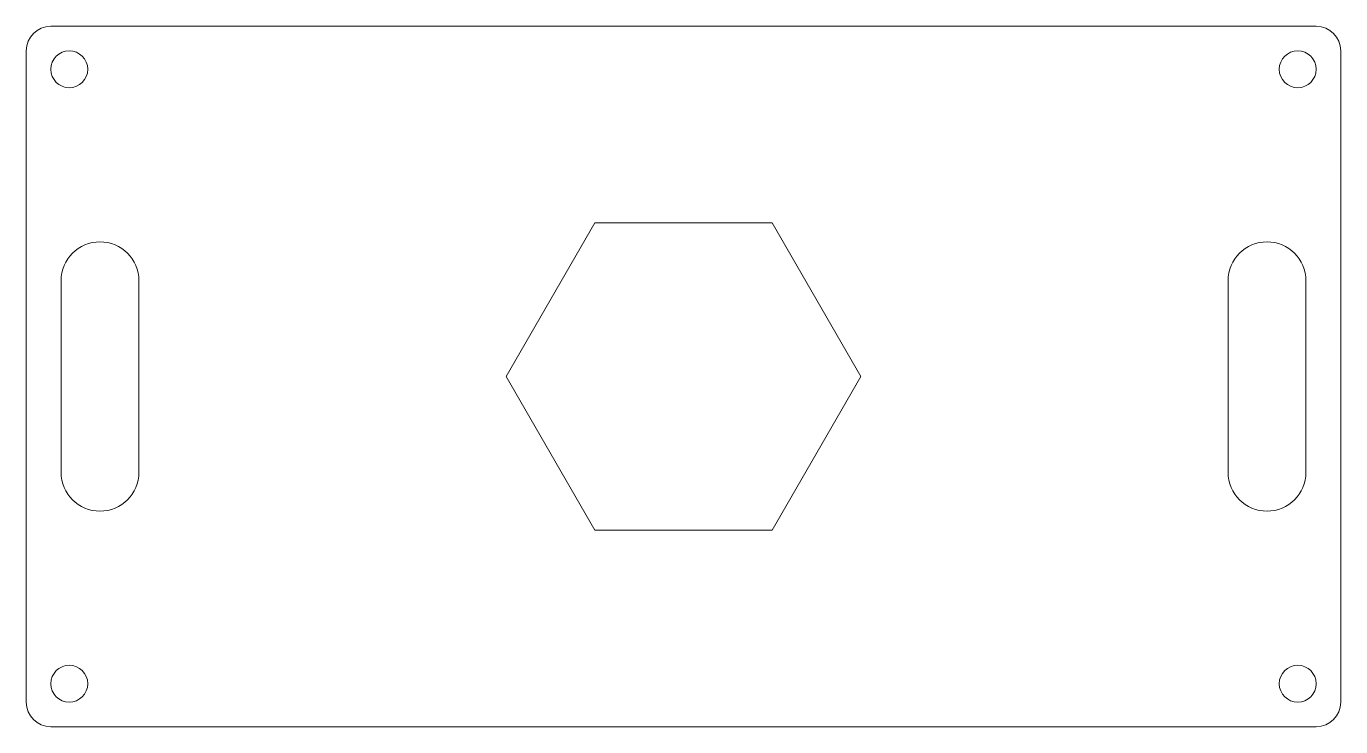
# Model space of a CAD drawing. Header units: millimetres. Extents: x -54 to 54, y -29 to 28.
import ezdxf

# ---------------------------------------------------------------- set-up
doc = ezdxf.new("R2010")
doc.units = ezdxf.units.MM

msp = doc.modelspace()

# ---------------------------------------------------------------- linework, layer by layer
at = {"color": 7, "linetype": 'Continuous', "lineweight": 15}
for p, q in [((51.5, 28.5), (-51.5, 28.5)), ((-53.5, 26.5), (-53.5, -26.5)), ((53.5, -26.5), (53.5, 26.5)), ((-7.22, 12.5), (-14.43, 0)), ((7.22, 12.5), (-7.22, 12.5)), ((14.43, 0), (7.22, 12.5)), ((-50.67, 7.79), (-50.67, -7.79)), ((-44.33, -7.79), (-44.33, 7.79)), ((44.33, 7.79), (44.33, -7.79)), ((50.67, -7.79), (50.67, 7.79)), ((-14.43, 0), (-7.22, -12.5)), ((7.22, -12.5), (14.43, 0)), ((-7.22, -12.5), (7.22, -12.5)), ((-51.5, -28.5), (51.5, -28.5))]:
    msp.add_line(p, q, dxfattribs=at)
for centre in [(-50, 25), (50, 25), (-50, -25), (50, -25)]:
    msp.add_circle(centre, 1.5, dxfattribs=at)
for centre, radius, start, end in [((-51.5, 26.5), 2, 90, 180), ((51.5, 26.5), 2, 0, 90), ((-47.5, 7.79), 3.17, 0, 180), ((47.5, 7.79), 3.17, 0, 180), ((-47.5, -7.79), 3.17, 180, 0), ((47.5, -7.79), 3.17, 180, 0), ((-51.5, -26.5), 2, 180, 270), ((51.5, -26.5), 2, 270, 0)]:
    msp.add_arc(centre, radius, start, end, dxfattribs=at)

doc.saveas('drawing.dxf')
